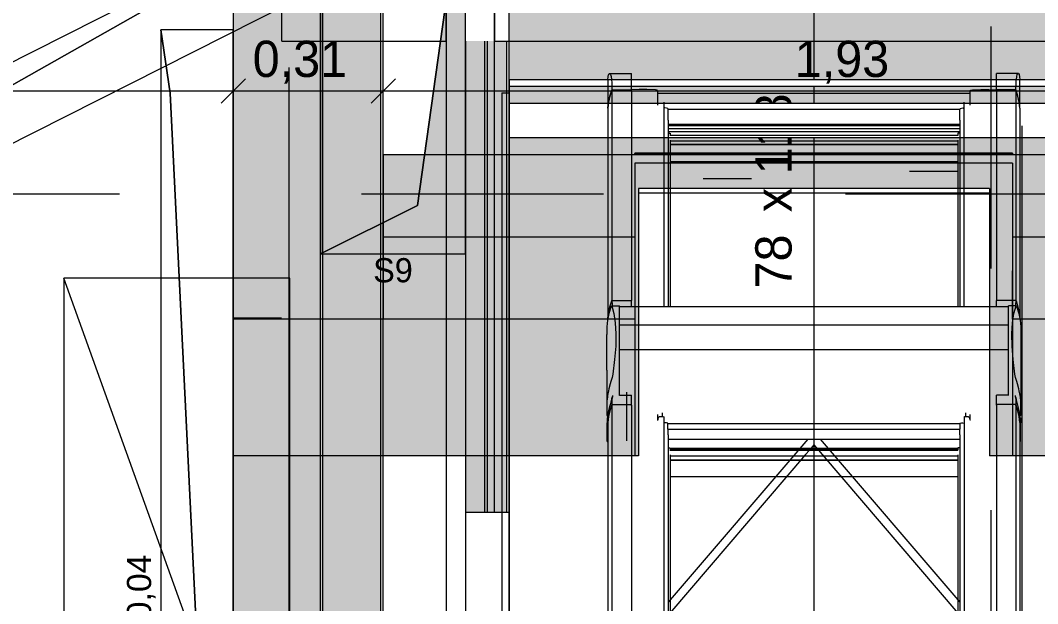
# Model space of a CAD drawing. Header units: metres. Extents: x -4 to 206, y -18 to 45.
# Drawn here: x 35.745 to 37.847, y -3.212 to -2.006 of the extents above; entities that cross this region are included whole.
import ezdxf

# ---------------------------------------------------------------- set-up
doc = ezdxf.new("R2010")
doc.units = ezdxf.units.M
doc.header["$MEASUREMENT"] = 0
doc.set_wipeout_variables(frame=1)
for name, pattern in [('Achse', [0.004, 0.002, -0.001, 0, -0.001]), ('Schnittlinie', [0.006, 0.003, -0.0015, 0, -0.0015]), ('UNSICHTBAR', [0.4, 0, -0.4]), ('Untersicht', [0.001, 0.0005, -0.0005]), ('Wipeout_Contour', [1, 0, -1])]:
    doc.linetypes.add(name, pattern=pattern)
for name, color, linetype in [('2._1.DG PP STG2_5_000 Achsraster', 7, 'Continuous'), ('2._1.DG PP STG2_5_112 Wand Aussen - Schachtwände', 7, 'Continuous'), ('2._1.DG PP STG2_5_130 Wand Innen', 7, 'Continuous'), ('2._1.DG PP STG2_5_230 Decke abgehaengt', 7, 'Continuous'), ('2._1.DG PP STG2_5_270 Deckendurchbruchsymbol', 7, 'Continuous'), ('2._1.DG PP STG2_5_310 Dachkonstruktion massiv', 7, 'Continuous'), ('2._1.DG PP STG2_5_325 Dachfenster', 7, 'Continuous'), ('2._1.DG PP STG2_5_330 Dachaufbau', 7, 'Continuous'), ('2._1.DG PP STG2_5_540 Sanitäreinrichtung', 7, 'Continuous'), ('2._1.DG PP STG2_5_815 Raumbegrenzung', 7, 'Continuous'), ('2._1.DG PP STG2_5_851 Marker Schnitt', 7, 'Continuous'), ('2._1.DG PP STG2_5_950 Polierplan Bemaßung', 7, 'Continuous')]:
    doc.layers.add(name, color=color, linetype=linetype)
doc.styles.add('ERSTELLTER_STIL_1', font='arial.ttf')
doc.styles.add('ERSTELLTER_STIL_2', font='')
doc.styles.get('ERSTELLTER_STIL_2').set_extended_font_data('Eurostile')

msp = doc.modelspace()

# ---------------------------------------------------------------- hatches: boundary and pattern name
at = {"layer": '2._1.DG PP STG2_5_310 Dachkonstruktion massiv', "linetype": 'Continuous', "lineweight": 13, "true_color": 0x3f7f02}
for points in [[(36.185, -1.6787), (36.185, -3.3065), (36.365, -3.3065), (36.365, -1.6787)], [(38.6049, -2.9065), (38.6049, -2.6237), (37.7948, -2.6237), (37.7948, -2.9065)]]:
    msp.add_hatch(color=76, dxfattribs=at).paths.add_polyline_path(points)
at = {"layer": '2._1.DG PP STG2_5_310 Dachkonstruktion massiv', "linetype": 'Continuous', "lineweight": 0, "true_color": 0x373737}
msp.add_hatch(color=250, dxfattribs=at).paths.add_polyline_path([(36.365, -1.6787), (36.365, -3.3065), (36.37, -3.3065), (36.37, -1.6787)])
at = {"layer": '2._1.DG PP STG2_5_310 Dachkonstruktion massiv', "linetype": 'Continuous', "lineweight": 13, "true_color": 0xff6400}
msp.add_hatch(color=30, dxfattribs=at).paths.add_polyline_path([(36.37, -1.6787), (36.37, -3.3065), (36.49, -3.3065), (36.49, -1.6787)])
at = {"layer": '2._1.DG PP STG2_5_310 Dachkonstruktion massiv', "linetype": 'Continuous', "lineweight": 13, "true_color": 0xffaa00}
for points in [[(37.7948, -2.454), (37.7948, -2.6237), (38.6049, -2.6237), (38.6049, -2.454)], [(36.185, -2.6237), (36.185, -2.6211), (36.1848, -2.6237)]]:
    msp.add_hatch(color=40, dxfattribs=at).paths.add_polyline_path(points)
at = {"layer": '2._1.DG PP STG2_5_325 Dachfenster', "linetype": 'Continuous', "lineweight": 13, "true_color": 0xffaa00}
msp.add_hatch(color=40, dxfattribs=at).paths.add_polyline_path([(37.7948, -2.9065), (37.7948, -2.3014), (37.0148, -2.3014), (37.0148, -2.9065), (37.022, -2.9065), (37.022, -2.3538), (37.7474, -2.3538), (37.7474, -2.9065)])

# ---------------------------------------------------------------- linework, layer by layer
at = {"layer": '2._1.DG PP STG2_5_000 Achsraster', "color": 5, "linetype": 'Achse', "lineweight": 0, "ltscale": 1000}
msp.add_line((36.3, 1.9963), (36.3, -16.0037), dxfattribs=at)
at = {"layer": '2._1.DG PP STG2_5_112 Wand Aussen - Schachtwände', "color": 7, "linetype": 'Continuous', "lineweight": 13, "ltscale": 1000}
msp.add_line((36.75, -3.0237), (36.75, -2.0487), dxfattribs=at)
at = {"layer": '2._1.DG PP STG2_5_112 Wand Aussen - Schachtwände', "color": 7, "linetype": 'Continuous', "lineweight": 13, "ltscale": 1000, "flags": 128}
msp.add_lwpolyline([(36.755, -3.0237), (36.755, -2.0487)], dxfattribs=at)
at = {"layer": '2._1.DG PP STG2_5_130 Wand Innen', "color": 7, "linetype": 'Continuous', "lineweight": 13, "ltscale": 1000}
for p, q in [((36.755, -2.0362), (36.755, -1.9862)), ((36.755, -2.0362), (36.755, -1.9862)), ((36.755, -2.0487), (36.755, -2.0362)), ((36.755, -2.0487), (36.755, -2.0362))]:
    msp.add_line(p, q, dxfattribs=at)
at = {"layer": '2._1.DG PP STG2_5_130 Wand Innen', "color": 8, "linetype": 'Schnittlinie', "lineweight": 13, "ltscale": 1000, "flags": 128}
for points in [[(36.285, -2.0362), (36.285, -1.9862)], [(36.285, -2.0487), (36.285, -2.0362)], [(36.755, -2.0487), (38.425, -2.0487)]]:
    msp.add_lwpolyline(points, dxfattribs=at)
at = {"layer": '2._1.DG PP STG2_5_230 Decke abgehaengt', "color": 8, "linetype": 'Schnittlinie', "lineweight": 13, "ltscale": 1000}
msp.add_line((36.3019, -3.8398), (35.835, -2.5387), dxfattribs=at)
at = {"layer": '2._1.DG PP STG2_5_270 Deckendurchbruchsymbol', "color": 1, "linetype": 'Continuous', "lineweight": 0, "ltscale": 1000, "flags": 128}
for points in [[(36.2499, -1.8437), (36.365, -1.7699), (33.6678, -3.1339), (33.7355, -3.2677)], [(33.7355, -3.2677), (36.4327, -1.9037), (36.365, -1.7699), (36.2499, -1.8437)], [(36.0543, -2.1565), (36.035, -2.0257), (36.035, -4.8187), (36.185, -4.8187)], [(36.185, -4.8187), (36.185, -2.0257), (36.035, -2.0257), (36.0543, -2.1565)]]:
    msp.add_lwpolyline(points, close=True, dxfattribs=at)
at = {"layer": '2._1.DG PP STG2_5_310 Dachkonstruktion massiv', "color": 7, "linetype": 'Continuous', "lineweight": 18, "ltscale": 1000}
for p, q in [((36.365, -3.3065), (36.365, -1.6787)), ((36.185, -2.6237), (36.1848, -2.6237)), ((36.1848, -2.6237), (36.1848, -2.9065)), ((37.0148, -2.6237), (37.0148, -2.9065)), ((38.6049, -2.6237), (37.7948, -2.6237)), ((38.6049, -2.6237), (37.7948, -2.6237)), ((37.7948, -2.6237), (37.7948, -2.9065)), ((38.6049, -2.9065), (37.7948, -2.9065))]:
    msp.add_line(p, q, dxfattribs=at)
at = {"layer": '2._1.DG PP STG2_5_310 Dachkonstruktion massiv', "color": 7, "linetype": 'Continuous', "lineweight": 13, "ltscale": 1000}
for p, q in [((36.37, -3.3065), (36.37, -1.6787)), ((36.49, -3.3065), (36.49, -1.6787)), ((37.7948, -2.3014), (37.0148, -2.3014)), ((38.6049, -2.454), (37.7948, -2.454)), ((36.1848, -2.6211), (36.1848, -2.6237)), ((36.185, -2.6211), (36.1848, -2.6211)), ((36.1848, -2.6211), (36.185, -2.6237))]:
    msp.add_line(p, q, dxfattribs=at)
at = {"layer": '2._1.DG PP STG2_5_310 Dachkonstruktion massiv', "color": 255, "linetype": 'UNSICHTBAR', "lineweight": 13, "ltscale": 1000, "flags": 128}
for points in [[(36.365, -2.6211), (36.365, -1.4987)], [(36.495, -2.2843), (36.495, -1.525)], [(37.0148, -2.3014), (37.0148, -2.6237)], [(37.7948, -2.3014), (37.0148, -2.3014)], [(37.7948, -2.6237), (37.7948, -2.3014)], [(36.1848, -2.6237), (36.1848, -2.6211)], [(36.1848, -2.6211), (36.365, -2.6211)]]:
    msp.add_lwpolyline(points, dxfattribs=at)
at = {"layer": '2._1.DG PP STG2_5_310 Dachkonstruktion massiv', "color": 7, "linetype": 'Continuous', "lineweight": 18, "ltscale": 1000, "flags": 128}
msp.add_lwpolyline([(36.185, -1.6787), (36.185, -3.3065)], dxfattribs=at)
at = {"layer": '2._1.DG PP STG2_5_310 Dachkonstruktion massiv', "color": 7, "linetype": 'Continuous', "lineweight": 13, "ltscale": 1000, "flags": 128}
for points in [[(36.495, -3.3065), (36.495, -1.6787)], [(36.495, -2.2843), (36.495, -2.454), (36.495, -2.6237)], [(37.0148, -2.3014), (37.0148, -2.454), (37.0148, -2.6237)], [(37.7948, -2.3014), (37.7948, -2.454), (37.7948, -2.6237)]]:
    msp.add_lwpolyline(points, dxfattribs=at)
at = {"layer": '2._1.DG PP STG2_5_325 Dachfenster', "color": 7, "linetype": 'Continuous', "lineweight": 13, "ltscale": 1000}
for p, q in [((37.3847, -1.9324), (37.3847, -4.0044)), ((37.0148, -2.3014), (37.0148, -2.9065)), ((37.7948, -2.3014), (37.0148, -2.3014)), ((37.7948, -2.3014), (37.7948, -2.9065)), ((37.022, -2.3538), (37.022, -2.9065)), ((37.7474, -2.3538), (37.022, -2.3538)), ((37.7474, -2.3538), (37.7474, -2.9065)), ((37.022, -2.9065), (37.0148, -2.9065)), ((37.7948, -2.9065), (37.7474, -2.9065))]:
    msp.add_line(p, q, dxfattribs=at)
at = {"layer": '2._1.DG PP STG2_5_325 Dachfenster', "color": 253, "linetype": 'Schnittlinie', "lineweight": 13, "ltscale": 1000, "true_color": 0x9f9f9f, "flags": 128}
for points in [[(36.962, -2.1157), (37.0075, -2.1157)], [(37.8074, -2.1157), (37.7619, -2.1157)], [(36.7397, -2.1556), (36.755, -2.1556)], [(37.7073, -2.1569), (37.0621, -2.1569)], [(37.682, -2.2624), (37.0874, -2.2624)], [(37.682, -2.2633), (37.0874, -2.2633)], [(37.682, -2.2986), (37.0874, -2.2986)], [(36.9591, -2.6225), (36.9603, -2.6106), (36.963, -2.5983), (36.967, -2.5862), (36.9675, -2.585)], [(36.9675, -2.5849), (36.9679, -2.5939), (36.9679, -2.5963)], [(36.9675, -2.5849), (37.0075, -2.5849)], [(37.0075, -2.5973), (37.0075, -2.5939), (37.0075, -2.5849)], [(37.7619, -2.5973), (37.7619, -2.5939), (37.7619, -2.5849)], [(37.8019, -2.5849), (37.7619, -2.5849)], [(37.8019, -2.5849), (37.8015, -2.5939), (37.8015, -2.5963)], [(37.802, -2.585), (37.8024, -2.5862), (37.8064, -2.5983), (37.8091, -2.6106), (37.8104, -2.6225)], [(36.9669, -2.5963), (36.9714, -2.6123), (36.9742, -2.6317), (36.9755, -2.6541), (36.9751, -2.6795), (36.973, -2.7074), (36.9693, -2.7375), (36.968, -2.7441), (36.9659, -2.7509), (36.9651, -2.7529), (36.964, -2.7575), (36.961, -2.7679), (36.9603, -2.7717), (36.9584, -2.7813), (36.9581, -2.7848), (36.9571, -2.7934), (36.9571, -2.7966), (36.9571, -2.807), (36.9571, -2.8157), (36.9571, -2.8231)], [(36.9662, -2.5966), (36.9651, -2.5988), (36.961, -2.6122), (36.9584, -2.6259), (36.9571, -2.6398), (36.9571, -2.6411)], [(36.9662, -2.5966), (36.9669, -2.5963)], [(36.9669, -2.5963), (36.9827, -2.5963)], [(36.9827, -2.7814), (36.9827, -2.7717), (36.9827, -2.7575), (36.9827, -2.7509), (36.9827, -2.7441), (36.9827, -2.7375), (36.9827, -2.7074), (36.9827, -2.6795), (36.9827, -2.6541), (36.9827, -2.6317), (36.9827, -2.6123), (36.9827, -2.5963)], [(36.9827, -2.5973), (37.0075, -2.5973)], [(36.9827, -2.5975), (37.7867, -2.5975)], [(37.7619, -2.5973), (37.7867, -2.5973)], [(37.7867, -2.7814), (37.7867, -2.7717), (37.7867, -2.7575), (37.7867, -2.7509), (37.7867, -2.7441), (37.7867, -2.7375), (37.7867, -2.7074), (37.7867, -2.6795), (37.7867, -2.6541), (37.7867, -2.6317), (37.7867, -2.6123), (37.7867, -2.5963)], [(37.8026, -2.5963), (37.7867, -2.5963)], [(37.8123, -2.8231), (37.8123, -2.8157), (37.8123, -2.807), (37.8123, -2.7966), (37.8123, -2.7934), (37.8114, -2.7848), (37.811, -2.7813), (37.8091, -2.7717), (37.8084, -2.7679), (37.8054, -2.7575), (37.8043, -2.7529), (37.8035, -2.7509), (37.8015, -2.7441), (37.8001, -2.7375), (37.7964, -2.7074), (37.7943, -2.6795), (37.7939, -2.6541), (37.7952, -2.6317), (37.7981, -2.6123), (37.8026, -2.5963)], [(37.8026, -2.5963), (37.8032, -2.5966)], [(37.8032, -2.5966), (37.8043, -2.5988), (37.8084, -2.6122), (37.811, -2.6259), (37.8123, -2.6398), (37.8123, -2.6411)], [(36.9571, -2.6411), (36.9571, -2.6558)], [(36.9827, -2.6357), (37.7867, -2.6357)], [(37.8123, -2.6411), (37.8123, -2.6558)], [(36.9571, -2.7295), (36.9571, -2.6558)], [(37.8123, -2.6558), (37.8123, -2.7295)], [(36.9827, -2.6866), (37.7867, -2.6866)], [(36.9571, -2.7295), (36.9571, -2.821)], [(37.8123, -2.7295), (37.8123, -2.821)], [(36.9592, -2.827), (36.9603, -2.8164), (36.963, -2.8043), (36.9658, -2.7962), (36.9659, -2.7955), (36.967, -2.7892), (36.9679, -2.7846)], [(36.9676, -2.7995), (36.9677, -2.7897)], [(36.9677, -2.7897), (36.9689, -2.7837)], [(36.9689, -2.7837), (36.9691, -2.7821), (36.9691, -2.7814)], [(36.9827, -2.7809), (37.0075, -2.7809)], [(37.0075, -2.7837), (37.0075, -2.7821), (37.0075, -2.7809)], [(37.0075, -2.7897), (37.0075, -2.7837)], [(37.0075, -2.7995), (37.0075, -2.7897)], [(37.7619, -2.7837), (37.7619, -2.7821), (37.7619, -2.7809)], [(37.7867, -2.7809), (37.7619, -2.7809)], [(37.7619, -2.7897), (37.7619, -2.7837)], [(37.7619, -2.7995), (37.7619, -2.7897)], [(37.8003, -2.7814), (37.8004, -2.7821), (37.8005, -2.7837)], [(37.8005, -2.7837), (37.8017, -2.7897)], [(37.8015, -2.7846), (37.8024, -2.7892), (37.8035, -2.7955), (37.8037, -2.7962), (37.8064, -2.8043), (37.8091, -2.8164), (37.8102, -2.827)], [(37.8017, -2.7897), (37.8018, -2.7995)], [(36.9674, -2.8002), (36.967, -2.8013), (36.963, -2.8132), (36.9603, -2.8252), (36.959, -2.8374)], [(36.9592, -2.8374), (36.9605, -2.8252), (36.9632, -2.8132), (36.9672, -2.8013)], [(36.9672, -2.8013), (36.969, -2.8004)], [(36.9672, -2.8013), (36.9672, -3.5144)], [(36.9674, -2.8002), (36.9676, -2.7995)], [(36.969, -2.8004), (37.0058, -2.8004)], [(37.0058, -2.8004), (37.0075, -2.8016)], [(37.0075, -2.8002), (37.0075, -2.7995)], [(37.0075, -2.8016), (37.0075, -2.8002)], [(37.0075, -2.8016), (37.0075, -3.5137)], [(37.7619, -2.8002), (37.7619, -2.7995)], [(37.7619, -2.8016), (37.7619, -2.8002)], [(37.7636, -2.8004), (37.7619, -2.8016)], [(37.7619, -2.8016), (37.7619, -3.5137)], [(37.8004, -2.8004), (37.7636, -2.8004)], [(37.8022, -2.8013), (37.8004, -2.8004)], [(37.8018, -2.7995), (37.802, -2.8002)], [(37.8104, -2.8374), (37.8091, -2.8252), (37.8064, -2.8132), (37.8024, -2.8013), (37.802, -2.8002)], [(37.8022, -2.8013), (37.8022, -3.5144)], [(37.8102, -2.8374), (37.8089, -2.8252), (37.8062, -2.8132), (37.8022, -2.8013)], [(36.9571, -2.821), (36.9571, -2.8231)], [(36.9571, -2.8231), (36.9596, -2.8231)], [(36.9575, -2.8279), (36.959, -2.8279)], [(36.9575, -2.8279), (36.9575, -2.8378)], [(36.959, -2.8277), (36.9592, -2.827)], [(36.959, -2.8277), (36.959, -2.8374)], [(36.9592, -2.8374), (36.9592, -3.5491)], [(37.0611, -2.8317), (37.0618, -2.8318)], [(37.0618, -2.8318), (37.0626, -2.8316)], [(37.062, -2.8318), (37.062, -2.8207)], [(37.0626, -2.8316), (37.0639, -2.8264)], [(37.0639, -2.8264), (37.066, -2.8251)], [(37.066, -2.8251), (37.0726, -2.8251), (37.0745, -2.8256)], [(37.0718, -2.8251), (37.0718, -2.8175)], [(37.0745, -2.8256), (37.0745, -3.23), (37.0745, -3.3479)], [(37.6949, -2.8256), (37.6968, -2.8251), (37.7034, -2.8251)], [(37.6949, -2.8256), (37.6949, -3.23), (37.6949, -3.3479)], [(37.6976, -2.8175), (37.6976, -2.8251)], [(37.7034, -2.8251), (37.7055, -2.8264)], [(37.7055, -2.8264), (37.7068, -2.8316)], [(37.7068, -2.8316), (37.7076, -2.8318)], [(37.7074, -2.8318), (37.7074, -2.8207)], [(37.7076, -2.8318), (37.7083, -2.8317)], [(37.8123, -2.8231), (37.8098, -2.8231)], [(37.8102, -2.827), (37.8104, -2.8277)], [(37.8102, -2.8374), (37.8102, -3.5491)], [(37.8104, -2.8374), (37.8104, -2.8277)], [(37.8104, -2.8279), (37.8119, -2.8279)], [(37.8119, -2.8279), (37.8119, -2.8378)], [(37.8123, -2.821), (37.8123, -2.8231)], [(36.9575, -2.8462), (36.9575, -2.8378)], [(36.9592, -2.8378), (36.9575, -2.8378)], [(36.9575, -2.8563), (36.9575, -2.847), (36.9575, -2.8463)], [(36.9575, -2.8463), (36.9592, -2.8463)], [(36.9575, -2.8597), (36.9575, -2.8563)], [(37.0769, -2.8378), (37.0745, -2.8386)], [(37.08, -2.8379), (37.0769, -2.8378)], [(37.0828, -2.839), (37.08, -2.8379)], [(37.0832, -2.8397), (37.0828, -2.839)], [(37.0832, -2.8393), (37.6862, -2.8393)], [(37.0832, -2.8512), (37.0832, -2.8394)], [(37.0832, -2.8512), (37.0832, -2.8518), (37.0832, -2.8561), (37.0832, -2.8611), (37.0832, -2.862), (37.0832, -2.8628)], [(37.0832, -2.8512), (37.6862, -2.8512)], [(37.6862, -2.8397), (37.6866, -2.839)], [(37.6862, -2.8394), (37.6862, -2.8512)], [(37.6862, -2.8628), (37.6862, -2.862), (37.6862, -2.8611), (37.6862, -2.8561), (37.6862, -2.8518), (37.6862, -2.8512)], [(37.6866, -2.839), (37.6894, -2.8379)], [(37.6894, -2.8379), (37.6925, -2.8378)], [(37.6925, -2.8378), (37.6949, -2.8386)], [(37.8102, -2.8378), (37.8119, -2.8378)], [(37.8119, -2.8463), (37.8102, -2.8463)], [(37.8119, -2.8462), (37.8119, -2.8378)], [(37.8119, -2.8563), (37.8119, -2.847), (37.8119, -2.8463)], [(37.8119, -2.8597), (37.8119, -2.8563)], [(36.9575, -2.866), (36.9575, -2.8597)], [(36.9575, -2.8667), (36.9575, -2.866)], [(36.9575, -2.866), (36.9592, -2.866)], [(36.9575, -2.8681), (36.9575, -2.8667)], [(36.9575, -2.877), (36.9575, -2.8681)], [(36.9575, -2.877), (36.9592, -2.877)], [(37.0833, -2.8631), (37.0833, -3.3479)], [(37.0833, -2.8717), (37.6861, -2.8717)], [(37.3719, -2.8718), (37.0833, -3.2092)], [(37.0833, -2.8718), (37.6861, -2.8718)], [(37.3975, -2.8718), (37.6861, -3.2092)], [(37.6861, -2.8631), (37.6861, -3.3479)], [(37.8119, -2.866), (37.8102, -2.866)], [(37.8119, -2.877), (37.8102, -2.877)], [(37.8119, -2.866), (37.8119, -2.8597)], [(37.8119, -2.8667), (37.8119, -2.866)], [(37.8119, -2.8681), (37.8119, -2.8667)], [(37.8119, -2.877), (37.8119, -2.8681)], [(37.0833, -2.8895), (37.0872, -2.8895)], [(37.3847, -2.8837), (37.3755, -2.8945), (37.3676, -2.9037), (37.0873, -3.2314)], [(37.0873, -2.8945), (37.6821, -2.8945)], [(37.0874, -2.8898), (37.0874, -2.8945)], [(37.0874, -2.8906), (37.682, -2.8906)], [(37.0874, -2.8923), (37.682, -2.8923)], [(37.3847, -2.8837), (37.394, -2.8945), (37.4018, -2.9037), (37.6821, -3.2314)], [(37.682, -2.8898), (37.682, -2.8945)], [(37.6861, -2.8895), (37.6822, -2.8895)], [(37.0874, -2.904), (37.0874, -3.3479)], [(37.0874, -2.9065), (37.682, -2.9065)], [(37.0874, -2.9146), (37.682, -2.9146)], [(37.0874, -2.9154), (37.682, -2.9154)], [(37.682, -2.904), (37.682, -3.3479)], [(37.0874, -2.9492), (37.682, -2.9492)]]:
    msp.add_lwpolyline(points, dxfattribs=at)
at = {"layer": '2._1.DG PP STG2_5_325 Dachfenster', "color": 255, "linetype": 'UNSICHTBAR', "lineweight": 13, "ltscale": 1000, "flags": 128}
msp.add_lwpolyline([(37.682, -2.3183), (37.0874, -2.3183)], dxfattribs=at)
at = {"layer": '2._1.DG PP STG2_5_325 Dachfenster', "color": 7, "linetype": 'Continuous', "lineweight": 13, "ltscale": 1000, "true_color": 0xf4f4f4, "flags": 128}
msp.add_lwpolyline([(37.022, -2.3627), (37.7474, -2.3627)], dxfattribs=at)
at = {"layer": '2._1.DG PP STG2_5_330 Dachaufbau', "color": 7, "linetype": 'Continuous', "lineweight": 18, "ltscale": 1000, "flags": 128}
msp.add_lwpolyline([(36.755, -2.1287), (36.755, -1.5887)], dxfattribs=at)
at = {"layer": '2._1.DG PP STG2_5_950 Polierplan Bemaßung', "color": 7, "linetype": 'Continuous', "lineweight": 13, "ltscale": 1000}
for p, q in [((36.185, -2.1989), (36.185, -2.1051)), ((36.495, -2.1989), (36.495, -2.1051)), ((36.21, -2.127), (36.16, -2.177)), ((36.52, -2.127), (36.47, -2.177)), ((33.8442, -2.152), (36.185, -2.152)), ((36.185, -2.152), (36.495, -2.152))]:
    msp.add_line(p, q, dxfattribs=at)

# ---------------------------------------------------------------- texts
at = {"layer": '2._1.DG PP STG2_5_270 Deckendurchbruchsymbol', "color": 1, "linetype": 'Continuous', "lineweight": 0, "insert": (36.515, -2.4976), "char_height": 0.05, "attachment_point": 2, "style": 'ERSTELLTER_STIL_2'}
msp.add_mtext('\\A1;{\\pqc;\\pt0;\\fEurostile|b0|i0|c0|p0;\\W1.000000;S9}', dxfattribs=at)
at = {"layer": '2._1.DG PP STG2_5_270 Deckendurchbruchsymbol', "color": 1, "linetype": 'Continuous', "lineweight": 0, "insert": (36.0299, -3.4222), "char_height": 0.05, "attachment_point": 8, "rotation": 90, "style": 'ERSTELLTER_STIL_1'}
msp.add_mtext('\\A1;{\\pqc;\\pt0;\\fArial|b0|i0|c0|p0;\\W1.000000;BS 2,79\\fArial|b0|i0|c0|p0;\\W1.000000;\\A1{\\H.66x;\\S5^  ;}\\fArial|b0|i0|c0|p0;\\W1.000000; /0,15\\fArial|b0|i0|c0|p0;\\W1.000000;\\A1{\\H.66x;\\S^  ;}\\fArial|b0|i0|c0|p0;\\W1.000000; /0,04\\fArial|b0|i0|c0|p0;\\W1.000000;\\A1{\\H.66x;\\S^  ;}}', dxfattribs=at)
at = {"layer": '2._1.DG PP STG2_5_325 Dachfenster', "color": 7, "linetype": 'Continuous', "lineweight": 13, "insert": (37.3605, -2.5603), "char_height": 0.075, "attachment_point": 7, "rotation": 90, "style": 'ERSTELLTER_STIL_2'}
msp.add_mtext('\\A1;{\\pql;\\pt0;\\fEurostile|b0|i0|c0|p0;\\W1.000000;78\\fEurostile|b0|i0|c0|p0;\\W1.000000;\\A1{\\H.66x;\\S^  ;}\\fEurostile|b0|i0|c0|p0;\\W1.000000; x 118\\fEurostile|b0|i0|c0|p0;\\W1.000000;\\A1{\\H.66x;\\S^  ;}}', dxfattribs=at)
at = {"layer": '2._1.DG PP STG2_5_950 Polierplan Bemaßung', "color": 7, "linetype": 'Continuous', "lineweight": 13, "insert": (36.2251, -2.137), "char_height": 0.075, "width": 0.22978, "attachment_point": 7, "style": 'ERSTELLTER_STIL_2'}
msp.add_mtext('\\A1;{\\pql;\\fEurostile|b0|i0|c0|p0;\\W1.000000;0,31}', dxfattribs=at)

# ---------------------------------------------------------------- wipeouts: each hides what was drawn before it
at = {"color": 254, "linetype": 'Wipeout_Contour', "lineweight": 0, "ltscale": 146.916505}
msp.add_wipeout([(36.625, -1.6787), (36.625, -3.3065), (36.6375, -3.3065), (36.6375, -1.6787)], dxfattribs=at).dxf.layer = '2._1.DG PP STG2_5_130 Wand Innen'
at = {"color": 254, "linetype": 'Wipeout_Contour', "lineweight": 0, "ltscale": 147.265569}
msp.add_wipeout([(36.725, -3.3065), (36.725, -1.6787), (36.7125, -1.6787), (36.7125, -3.3065)], dxfattribs=at).dxf.layer = '2._1.DG PP STG2_5_130 Wand Innen'

# ---------------------------------------------------------------- next in the draw order: linework, layer by layer
at = {"layer": '2._1.DG PP STG2_5_130 Wand Innen', "color": 8, "linetype": 'Continuous', "lineweight": 13, "ltscale": 1000}
for p, q in [((36.625, -2.0362), (36.625, -1.9862)), ((36.725, -1.9862), (36.725, -2.0362)), ((36.625, -2.0487), (36.625, -2.0362)), ((36.725, -2.0362), (36.725, -2.0487))]:
    msp.add_line(p, q, dxfattribs=at)
at = {"layer": '2._1.DG PP STG2_5_130 Wand Innen', "color": 7, "linetype": 'Continuous', "lineweight": 18, "ltscale": 1000, "flags": 128}
for points in [[(36.625, -1.6787), (36.625, -3.3065)], [(36.725, -3.3065), (36.725, -1.6787)]]:
    msp.add_lwpolyline(points, dxfattribs=at)
at = {"layer": '2._1.DG PP STG2_5_130 Wand Innen', "color": 8, "linetype": 'Schnittlinie', "lineweight": 13, "ltscale": 1000, "flags": 128}
msp.add_lwpolyline([(36.285, -2.0487), (36.625, -2.0487)], dxfattribs=at)
at = {"layer": '2._1.DG PP STG2_5_540 Sanitäreinrichtung', "color": 150, "linetype": 'Continuous', "lineweight": 13, "ltscale": 1000, "true_color": 0x0f7ffe, "flags": 128}
msp.add_lwpolyline([(36.725, -3.9648), (36.725, -2.0487), (38.425, -2.0487), (38.425, -3.9648)], close=True, dxfattribs=at)

# ---------------------------------------------------------------- next in the draw order: wipeouts: each hides what was drawn before it
at = {"color": 254, "linetype": 'Wipeout_Contour', "lineweight": 0, "ltscale": 147.091153}
msp.add_wipeout([(36.6375, -1.6787), (36.6375, -3.3065), (36.7125, -3.3065), (36.7125, -1.6787)], dxfattribs=at).dxf.layer = '2._1.DG PP STG2_5_130 Wand Innen'

# ---------------------------------------------------------------- next in the draw order: hatches: boundary and pattern name
at = {"layer": '2._1.DG PP STG2_5_112 Wand Aussen - Schachtwände', "linetype": 'Continuous', "lineweight": 13, "true_color": 0xb85600}
msp.add_hatch(color=32, dxfattribs=at).paths.add_polyline_path([(36.705, -3.0237), (36.705, -2.0487), (36.665, -2.0487), (36.665, -3.0237)])
at = {"layer": '2._1.DG PP STG2_5_112 Wand Aussen - Schachtwände', "linetype": 'Continuous', "lineweight": 0, "true_color": 0x373737}
msp.add_hatch(color=250, dxfattribs=at).paths.add_polyline_path([(36.71, -3.0237), (36.71, -2.0487), (36.705, -2.0487), (36.705, -3.0237)])
at = {"layer": '2._1.DG PP STG2_5_112 Wand Aussen - Schachtwände', "linetype": 'Continuous', "lineweight": 13, "true_color": 0xff6400}
msp.add_hatch(color=30, dxfattribs=at).paths.add_polyline_path([(36.75, -3.0237), (36.75, -2.0487), (36.71, -2.0487), (36.71, -3.0237)])
at = {"layer": '2._1.DG PP STG2_5_270 Deckendurchbruchsymbol', "linetype": 'Continuous', "lineweight": 0}
msp.add_hatch(color=8, dxfattribs=at).paths.add_polyline_path([(36.365, -2.4887), (36.665, -2.4887), (36.665, -1.6787), (36.5654, -2.3891)])
at = {"layer": '2._1.DG PP STG2_5_310 Dachkonstruktion massiv', "linetype": 'Continuous', "lineweight": 13, "true_color": 0xffaa00}
msp.add_hatch(color=40, dxfattribs=at).paths.add_polyline_path([(36.495, -2.6237), (37.0148, -2.6237), (37.0148, -2.454), (36.495, -2.454)])
at = {"layer": '2._1.DG PP STG2_5_310 Dachkonstruktion massiv', "linetype": 'Continuous', "lineweight": 13, "true_color": 0x3f7f02}
msp.add_hatch(color=76, dxfattribs=at).paths.add_polyline_path([(36.1848, -2.9065), (37.0148, -2.9065), (37.0148, -2.6237), (36.1848, -2.6237)])
at = {"layer": '2._1.DG PP STG2_5_330 Dachaufbau', "linetype": 'Continuous', "lineweight": 0, "true_color": 0x000000}
msp.add_hatch(color=18, dxfattribs=at).paths.add_polyline_path([(38.855, -1.2828), (33.3345, -1.2828), (33.3355, -2.1287), (33.3598, -2.1287), (33.3598, -1.2987), (36.495, -1.2987), (36.495, -1.5887), (36.755, -1.5887), (36.755, -2.1287), (38.855, -2.1287)])

# ---------------------------------------------------------------- next in the draw order: linework, layer by layer
at = {"layer": '2._1.DG PP STG2_5_112 Wand Aussen - Schachtwände', "color": 7, "linetype": 'Continuous', "lineweight": 13, "ltscale": 1000}
for p, q in [((36.705, -3.0237), (36.705, -2.0487)), ((36.71, -3.0237), (36.71, -2.0487))]:
    msp.add_line(p, q, dxfattribs=at)
at = {"layer": '2._1.DG PP STG2_5_112 Wand Aussen - Schachtwände', "color": 7, "linetype": 'Continuous', "lineweight": 13, "ltscale": 1000, "flags": 128}
for points in [[(36.665, -2.0487), (36.665, -3.0237)], [(36.665, -3.0237), (36.755, -3.0237)]]:
    msp.add_lwpolyline(points, dxfattribs=at)
at = {"layer": '2._1.DG PP STG2_5_230 Decke abgehaengt', "color": 8, "linetype": 'Schnittlinie', "lineweight": 13, "ltscale": 1000, "flags": 128}
msp.add_lwpolyline([(36.3019, -2.5387), (35.835, -2.5387), (35.835, -3.8398), (35.935, -3.8398), (35.935, -5.6648), (36.7223, -5.6648), (36.7223, -4.4265), (36.3019, -4.4265)], close=True, dxfattribs=at)
at = {"layer": '2._1.DG PP STG2_5_270 Deckendurchbruchsymbol', "color": 7, "linetype": 'Continuous', "lineweight": 13, "ltscale": 1000, "flags": 128}
for points in [[(36.5654, -2.3891), (36.665, -1.6787), (36.365, -1.6787), (36.365, -2.4887)], [(36.365, -2.4887), (36.665, -2.4887), (36.665, -1.6787), (36.5654, -2.3891)]]:
    msp.add_lwpolyline(points, close=True, dxfattribs=at)
at = {"layer": '2._1.DG PP STG2_5_310 Dachkonstruktion massiv', "color": 7, "linetype": 'Continuous', "lineweight": 13, "ltscale": 1000}
msp.add_line((37.0148, -2.454), (36.495, -2.454), dxfattribs=at)
at = {"layer": '2._1.DG PP STG2_5_310 Dachkonstruktion massiv', "color": 7, "linetype": 'Continuous', "lineweight": 18, "ltscale": 1000}
for p, q in [((37.0148, -2.6237), (36.1848, -2.6237)), ((37.0148, -2.6237), (36.495, -2.6237)), ((37.0148, -2.9065), (36.1848, -2.9065))]:
    msp.add_line(p, q, dxfattribs=at)
at = {"layer": '2._1.DG PP STG2_5_851 Marker Schnitt', "color": 7, "linetype": 'Untersicht', "lineweight": 13, "ltscale": 1000}
msp.add_line((30.45, -2.3645), (39.1845, -2.3645), dxfattribs=at)

# ---------------------------------------------------------------- next in the draw order: wipeouts: each hides what was drawn before it
at = {"color": 254, "linetype": 'Wipeout_Contour', "lineweight": 0, "ltscale": 149.91193}
msp.add_wipeout([(37.0148, -2.2823), (37.7948, -2.2823), (37.7948, -2.2803), (37.0148, -2.2803)], dxfattribs=at).dxf.layer = '2._1.DG PP STG2_5_330 Dachaufbau'

# ---------------------------------------------------------------- next in the draw order: hatches: boundary and pattern name
at = {"layer": '2._1.DG PP STG2_5_310 Dachkonstruktion massiv', "linetype": 'Continuous', "lineweight": 13, "true_color": 0xffaa00}
msp.add_hatch(color=40, dxfattribs=at).paths.add_polyline_path([(37.0148, -2.454), (37.0148, -2.3014), (37.7948, -2.3014), (37.7948, -2.454), (38.6049, -2.454), (38.6049, -2.2843), (36.495, -2.2843), (36.495, -2.454)])
at = {"layer": '2._1.DG PP STG2_5_325 Dachfenster', "linetype": 'Continuous', "lineweight": 13, "true_color": 0xffaa00}
msp.add_hatch(color=40, dxfattribs=at).paths.add_polyline_path([(37.7948, -2.2843), (37.7948, -2.2803), (37.7947, -2.2829), (37.0148, -2.2829), (37.0148, -2.2843)])

# ---------------------------------------------------------------- next in the draw order: linework, layer by layer
at = {"layer": '2._1.DG PP STG2_5_310 Dachkonstruktion massiv', "color": 7, "linetype": 'Continuous', "lineweight": 13, "ltscale": 1000}
msp.add_line((38.6049, -2.2843), (36.495, -2.2843), dxfattribs=at)
at = {"layer": '2._1.DG PP STG2_5_325 Dachfenster', "color": 7, "linetype": 'Continuous', "lineweight": 13, "ltscale": 1000}
for p, q in [((37.0148, -2.2829), (37.0148, -2.2843)), ((37.7947, -2.2829), (37.0148, -2.2829)), ((37.7948, -2.2843), (37.0148, -2.2843)), ((37.7947, -2.2803), (37.7947, -2.2829)), ((37.7948, -2.2803), (37.7947, -2.2803)), ((37.7948, -2.2803), (37.7948, -2.2843))]:
    msp.add_line(p, q, dxfattribs=at)
at = {"layer": '2._1.DG PP STG2_5_325 Dachfenster', "color": 7, "linetype": 'Continuous', "lineweight": 13, "ltscale": 1000, "true_color": 0xf4f4f4, "flags": 128}
for points in [[(37.0148, -2.2816), (37.7947, -2.2816)], [(37.0148, -2.2829), (37.0148, -2.2816)]]:
    msp.add_lwpolyline(points, dxfattribs=at)
at = {"layer": '2._1.DG PP STG2_5_330 Dachaufbau', "color": 7, "linetype": 'Continuous', "lineweight": 13, "ltscale": 1000}
for p, q in [((37.0148, -2.2843), (36.755, -2.2843)), ((37.0148, -2.2803), (37.0148, -2.2843)), ((37.7948, -2.2803), (37.0148, -2.2803)), ((37.7948, -2.2803), (37.7948, -2.2843)), ((38.7509, -2.2843), (37.7948, -2.2843))]:
    msp.add_line(p, q, dxfattribs=at)
at = {"layer": '2._1.DG PP STG2_5_330 Dachaufbau', "color": 7, "linetype": 'Continuous', "lineweight": 18, "ltscale": 1000, "flags": 128}
msp.add_lwpolyline([(37.0148, -2.2823), (37.7948, -2.2823)], dxfattribs=at)

# ---------------------------------------------------------------- next in the draw order: wipeouts: each hides what was drawn before it
at = {"color": 254, "linetype": 'Wipeout_Contour', "lineweight": 0, "ltscale": 147.782399}
msp.add_wipeout([(36.755, -4.3237), (36.755, -3.0237), (36.75, -3.0237), (36.75, -4.3237)], dxfattribs=at).dxf.layer = '2._1.DG PP STG2_5_112 Wand Aussen - Schachtwände'

# ---------------------------------------------------------------- next in the draw order: wipeouts: each hides what was drawn before it
at = {"color": 254, "linetype": 'Wipeout_Contour', "lineweight": 0, "ltscale": 147.692966}
msp.add_wipeout([(36.75, -4.3237), (36.75, -3.0237), (36.71, -3.0237), (36.71, -4.3237)], dxfattribs=at).dxf.layer = '2._1.DG PP STG2_5_112 Wand Aussen - Schachtwände'

# ---------------------------------------------------------------- next in the draw order: linework, layer by layer
at = {"layer": '2._1.DG PP STG2_5_112 Wand Aussen - Schachtwände', "color": 7, "linetype": 'Continuous', "lineweight": 13, "ltscale": 1000}
msp.add_line((36.75, -3.0237), (36.75, -2.0487), dxfattribs=at)
at = {"layer": '2._1.DG PP STG2_5_112 Wand Aussen - Schachtwände', "color": 7, "linetype": 'Continuous', "lineweight": 13, "ltscale": 1000, "flags": 128}
msp.add_lwpolyline([(36.755, -3.0237), (36.755, -2.0487)], dxfattribs=at)
at = {"layer": '2._1.DG PP STG2_5_112 Wand Aussen - Schachtwände', "color": 8, "linetype": 'Schnittlinie', "lineweight": 0, "ltscale": 1000, "flags": 128}
for points in [[(36.755, -3.0237), (36.75, -3.0237)], [(36.755, -4.3237), (36.755, -3.0237)]]:
    msp.add_lwpolyline(points, dxfattribs=at)
at = {"layer": '2._1.DG PP STG2_5_325 Dachfenster', "color": 253, "linetype": 'Schnittlinie', "lineweight": 13, "ltscale": 1000, "true_color": 0x9f9f9f, "flags": 128}
msp.add_lwpolyline([(36.7397, -2.1556), (36.7397, -2.2225), (36.7397, -3.6325)], dxfattribs=at)

# ---------------------------------------------------------------- next in the draw order: wipeouts: each hides what was drawn before it
at = {"color": 254, "linetype": 'Wipeout_Contour', "lineweight": 0, "ltscale": 147.603344}
msp.add_wipeout([(36.71, -4.3237), (36.71, -3.0237), (36.705, -3.0237), (36.705, -4.3237)], dxfattribs=at).dxf.layer = '2._1.DG PP STG2_5_112 Wand Aussen - Schachtwände'

# ---------------------------------------------------------------- next in the draw order: wipeouts: each hides what was drawn before it
at = {"color": 254, "linetype": 'Wipeout_Contour', "lineweight": 0, "ltscale": 147.513913}
msp.add_wipeout([(36.705, -4.3237), (36.705, -3.0237), (36.665, -3.0237), (36.665, -4.3237)], dxfattribs=at).dxf.layer = '2._1.DG PP STG2_5_112 Wand Aussen - Schachtwände'

# ---------------------------------------------------------------- next in the draw order: hatches: boundary and pattern name
at = {"layer": '2._1.DG PP STG2_5_112 Wand Aussen - Schachtwände', "linetype": 'Continuous', "lineweight": 13, "true_color": 0xb85600}
msp.add_hatch(color=32, dxfattribs=at).paths.add_polyline_path([(36.705, -3.0237), (36.705, -2.0487), (36.665, -2.0487), (36.665, -3.0237)])
at = {"layer": '2._1.DG PP STG2_5_112 Wand Aussen - Schachtwände', "linetype": 'Continuous', "lineweight": 0, "true_color": 0x373737}
msp.add_hatch(color=250, dxfattribs=at).paths.add_polyline_path([(36.71, -3.0237), (36.71, -2.0487), (36.705, -2.0487), (36.705, -3.0237)])
at = {"layer": '2._1.DG PP STG2_5_112 Wand Aussen - Schachtwände', "linetype": 'Continuous', "lineweight": 13, "true_color": 0xff6400}
msp.add_hatch(color=30, dxfattribs=at).paths.add_polyline_path([(36.75, -3.0237), (36.75, -2.0487), (36.71, -2.0487), (36.71, -3.0237)])

# ---------------------------------------------------------------- next in the draw order: linework, layer by layer
at = {"layer": '2._1.DG PP STG2_5_112 Wand Aussen - Schachtwände', "color": 7, "linetype": 'Continuous', "lineweight": 13, "ltscale": 1000}
for p, q in [((36.705, -3.0237), (36.705, -2.0487)), ((36.71, -3.0237), (36.71, -2.0487))]:
    msp.add_line(p, q, dxfattribs=at)
at = {"layer": '2._1.DG PP STG2_5_112 Wand Aussen - Schachtwände', "color": 7, "linetype": 'Continuous', "lineweight": 13, "ltscale": 1000, "flags": 128}
msp.add_lwpolyline([(36.665, -2.0487), (36.665, -3.0237)], dxfattribs=at)
at = {"layer": '2._1.DG PP STG2_5_112 Wand Aussen - Schachtwände', "color": 8, "linetype": 'Schnittlinie', "lineweight": 0, "ltscale": 1000, "flags": 128}
for points in [[(36.705, -3.0237), (36.665, -3.0237)], [(36.665, -3.0237), (36.665, -4.3237)], [(36.71, -3.0237), (36.705, -3.0237)], [(36.75, -3.0237), (36.71, -3.0237)]]:
    msp.add_lwpolyline(points, dxfattribs=at)
at = {"layer": '2._1.DG PP STG2_5_310 Dachkonstruktion massiv', "color": 8, "linetype": 'Schnittlinie', "lineweight": 13, "ltscale": 1000, "flags": 128}
msp.add_lwpolyline([(38.715, -4.4265), (36.1848, -4.4265), (36.1848, -2.5387)], dxfattribs=at)
at = {"layer": '2._1.DG PP STG2_5_815 Raumbegrenzung', "color": 8, "linetype": 'Schnittlinie', "lineweight": 13, "ltscale": 1000, "flags": 128}
msp.add_lwpolyline([(38.425, -5.6648), (38.425, -2.3337), (36.725, -2.3337), (36.2808, -2.3337)], dxfattribs=at)

# ---------------------------------------------------------------- next in the draw order: wipeouts: each hides what was drawn before it
at = {"color": 254, "linetype": 'Wipeout_Contour', "lineweight": 0, "ltscale": 151.287863}
msp.add_wipeout([(36.755, -2.1782), (36.755, -2.2489), (38.7509, -2.2489), (38.7509, -2.1782)], dxfattribs=at).dxf.layer = '2._1.DG PP STG2_5_330 Dachaufbau'

# ---------------------------------------------------------------- next in the draw order: hatches: boundary and pattern name
at = {"layer": '2._1.DG PP STG2_5_330 Dachaufbau', "linetype": 'Continuous', "lineweight": 13, "true_color": 0xd2b48c}
for points in [[(38.7509, -2.1782), (38.7509, -2.1437), (38.855, -2.1437), (38.855, -2.1429), (36.755, -2.1429), (36.755, -2.1782)], [(38.7509, -2.2843), (38.7509, -2.2489), (36.755, -2.2489), (36.755, -2.2843), (37.0148, -2.2843), (37.0148, -2.2803), (37.7948, -2.2803), (37.7948, -2.2843)]]:
    msp.add_hatch(color=43, dxfattribs=at).paths.add_polyline_path(points)

# ---------------------------------------------------------------- next in the draw order: wipeouts: each hides what was drawn before it
at = {"color": 254, "linetype": 'Wipeout_Contour', "lineweight": 0, "ltscale": 151.477799}
msp.add_wipeout([(38.855, -2.1429), (38.855, -2.1287), (36.755, -2.1287), (36.755, -2.1429)], dxfattribs=at).dxf.layer = '2._1.DG PP STG2_5_330 Dachaufbau'
at = {"color": 254, "linetype": 'Wipeout_Contour', "lineweight": 0, "ltscale": 151.287863}
msp.add_wipeout([(38.7509, -2.2489), (38.7509, -2.1782), (36.755, -2.1782), (36.755, -2.2489)], dxfattribs=at).dxf.layer = '2._1.DG PP STG2_5_330 Dachaufbau'

# ---------------------------------------------------------------- next in the draw order: linework, layer by layer
at = {"layer": '2._1.DG PP STG2_5_310 Dachkonstruktion massiv', "color": 8, "linetype": 'Schnittlinie', "lineweight": 13, "ltscale": 1000, "flags": 128}
msp.add_lwpolyline([(37.8142, -2.2242), (37.8142, -4.3915), (36.998, -4.3915), (36.998, -2.2242)], dxfattribs=at)
at = {"layer": '2._1.DG PP STG2_5_325 Dachfenster', "color": 253, "linetype": 'Schnittlinie', "lineweight": 13, "ltscale": 1000, "true_color": 0x9f9f9f, "flags": 128}
for points in [[(36.959, -2.1287), (36.9598, -2.1221), (36.9603, -2.1189), (36.9607, -2.1177), (36.962, -2.1157), (36.963, -2.1159), (36.9647, -2.1181), (36.9657, -2.1222), (36.9669, -2.1345), (36.967, -2.1376), (36.9675, -2.1489)], [(37.0075, -2.1489), (37.0075, -2.1345), (37.0075, -2.1222), (37.0075, -2.1181), (37.0075, -2.1159)], [(37.7619, -2.1489), (37.7619, -2.1345), (37.7619, -2.1222), (37.7619, -2.1181), (37.7619, -2.1159)], [(37.8019, -2.1489), (37.8024, -2.1376), (37.8025, -2.1345), (37.8037, -2.1222), (37.8047, -2.1181), (37.8061, -2.1159), (37.8074, -2.1157), (37.8087, -2.1177), (37.8091, -2.1189), (37.8096, -2.1221), (37.8104, -2.1287)], [(36.959, -2.1287), (36.959, -2.1873)], [(37.8104, -2.1873), (37.8104, -2.1287)], [(36.755, -2.1556), (36.755, -2.2225), (36.755, -3.6325)], [(36.9674, -2.1493), (36.967, -2.1505), (36.963, -2.1626), (36.9603, -2.1749), (36.959, -2.1873)], [(36.9592, -2.1873), (36.9605, -2.1749), (36.9632, -2.1626), (36.9672, -2.1505)], [(36.9672, -2.1505), (36.969, -2.1495)], [(36.9672, -2.1505), (36.9672, -2.5857)], [(36.969, -2.1495), (37.0058, -2.1495)], [(37.0058, -2.1495), (37.0075, -2.1508)], [(37.0611, -2.1505), (37.0573, -2.1495), (37.0397, -2.1489), (37.0235, -2.1489), (37.0075, -2.1494)], [(37.0075, -2.1508), (37.0075, -2.1493)], [(37.0075, -2.1508), (37.0075, -2.5849)], [(37.0621, -2.1533), (37.0611, -2.1505)], [(37.0621, -2.1812), (37.0621, -2.1533)], [(37.7073, -2.1533), (37.7083, -2.1505)], [(37.7073, -2.1812), (37.7073, -2.1533)], [(37.7083, -2.1505), (37.7121, -2.1495), (37.7297, -2.1489), (37.7459, -2.1489), (37.7619, -2.1494)], [(37.7619, -2.1508), (37.7619, -2.1493)], [(37.7636, -2.1495), (37.7619, -2.1508)], [(37.7619, -2.1508), (37.7619, -2.5849)], [(37.8004, -2.1495), (37.7636, -2.1495)], [(37.8022, -2.1505), (37.8004, -2.1495)], [(37.8104, -2.1873), (37.8091, -2.1749), (37.8064, -2.1626), (37.8024, -2.1505), (37.802, -2.1493)], [(37.8022, -2.1505), (37.8022, -2.5857)], [(37.8102, -2.1873), (37.8089, -2.1749), (37.8062, -2.1626), (37.8022, -2.1505)], [(37.0746, -2.175), (37.0746, -2.5975)], [(37.6948, -2.175), (37.6948, -2.5975)], [(36.9592, -2.1873), (36.9592, -2.6211)], [(37.0769, -2.1872), (37.0746, -2.188)], [(37.08, -2.1873), (37.0769, -2.1872)], [(37.0828, -2.1884), (37.08, -2.1873)], [(37.0833, -2.1893), (37.0828, -2.1884)], [(37.6862, -2.1904), (37.0832, -2.1904)], [(37.0832, -2.1906), (37.0832, -2.2012), (37.0832, -2.2056), (37.0832, -2.2106), (37.0832, -2.2114), (37.0832, -2.2123)], [(37.0833, -2.1893), (37.0833, -2.1904)], [(37.6861, -2.1893), (37.6866, -2.1884)], [(37.6861, -2.1893), (37.6861, -2.1904)], [(37.6862, -2.2123), (37.6862, -2.2114), (37.6862, -2.2106), (37.6862, -2.2056), (37.6862, -2.2012), (37.6862, -2.1906)], [(37.6866, -2.1884), (37.6894, -2.1873)], [(37.6894, -2.1873), (37.6925, -2.1872)], [(37.6925, -2.1872), (37.6948, -2.188)], [(37.8102, -2.1873), (37.8102, -2.6211)], [(37.0833, -2.2125), (37.0833, -2.5975)], [(37.6861, -2.2212), (37.0833, -2.2212)], [(37.6861, -2.2213), (37.0833, -2.2213)], [(37.6861, -2.2227), (37.0833, -2.2227)], [(37.6861, -2.2241), (37.0833, -2.2241)], [(37.6861, -2.2125), (37.6861, -2.5975)], [(37.6861, -2.2302), (37.0833, -2.2302)], [(37.6861, -2.2304), (37.0833, -2.2304)], [(37.0833, -2.2373), (37.0843, -2.2373)], [(37.0843, -2.2382), (37.0833, -2.2382)], [(37.0833, -2.239), (37.0872, -2.239)], [(37.0842, -2.2382), (37.0842, -2.2389)], [(37.6851, -2.2367), (37.0843, -2.2367)], [(37.0843, -2.2368), (37.0843, -2.2377)], [(37.0843, -2.2382), (37.0843, -2.239)], [(37.6821, -2.244), (37.0873, -2.244)], [(37.0874, -2.2392), (37.0874, -2.244)], [(37.682, -2.2392), (37.682, -2.244)], [(37.6861, -2.239), (37.6822, -2.239)], [(37.6851, -2.2368), (37.6851, -2.2377)], [(37.6851, -2.2373), (37.6861, -2.2373)], [(37.6851, -2.2382), (37.6851, -2.239)], [(37.6851, -2.2382), (37.6861, -2.2382)], [(37.6852, -2.239), (37.6852, -2.2384)], [(37.0874, -2.2534), (37.0874, -2.5975)], [(37.682, -2.256), (37.0874, -2.256)], [(37.682, -2.2534), (37.682, -2.5975)]]:
    msp.add_lwpolyline(points, dxfattribs=at)
at = {"layer": '2._1.DG PP STG2_5_330 Dachaufbau', "color": 7, "linetype": 'Continuous', "lineweight": 13, "ltscale": 1000}
for p, q in [((38.855, -2.1287), (36.755, -2.1287)), ((38.855, -2.1429), (36.755, -2.1429)), ((38.7509, -2.1782), (36.755, -2.1782)), ((38.7509, -2.2489), (36.755, -2.2489))]:
    msp.add_line(p, q, dxfattribs=at)
at = {"layer": '2._1.DG PP STG2_5_330 Dachaufbau', "color": 7, "linetype": 'Continuous', "lineweight": 13, "ltscale": 1000, "flags": 128}
msp.add_lwpolyline([(36.755, -2.1287), (36.755, -2.1429), (36.755, -2.1782), (36.755, -2.2489), (36.755, -2.2843)], dxfattribs=at)
at = {"layer": '2._1.DG PP STG2_5_851 Marker Schnitt', "color": 7, "linetype": 'Untersicht', "lineweight": 13, "ltscale": 1000}
msp.add_line((37.75, -0.0187), (37.75, -15.6487), dxfattribs=at)
at = {"layer": '2._1.DG PP STG2_5_950 Polierplan Bemaßung', "color": 7, "linetype": 'Continuous', "lineweight": 13, "ltscale": 1000}
msp.add_line((36.495, -2.152), (38.425, -2.152), dxfattribs=at)

# ---------------------------------------------------------------- next in the draw order: texts
at = {"layer": '2._1.DG PP STG2_5_950 Polierplan Bemaßung', "color": 7, "linetype": 'Continuous', "lineweight": 13, "insert": (37.3451, -2.137), "char_height": 0.075, "width": 0.22978, "attachment_point": 7, "style": 'ERSTELLTER_STIL_2'}
msp.add_mtext('\\A1;{\\pql;\\fEurostile|b0|i0|c0|p0;\\W1.000000;1,93}', dxfattribs=at)

doc.saveas('drawing.dxf')
